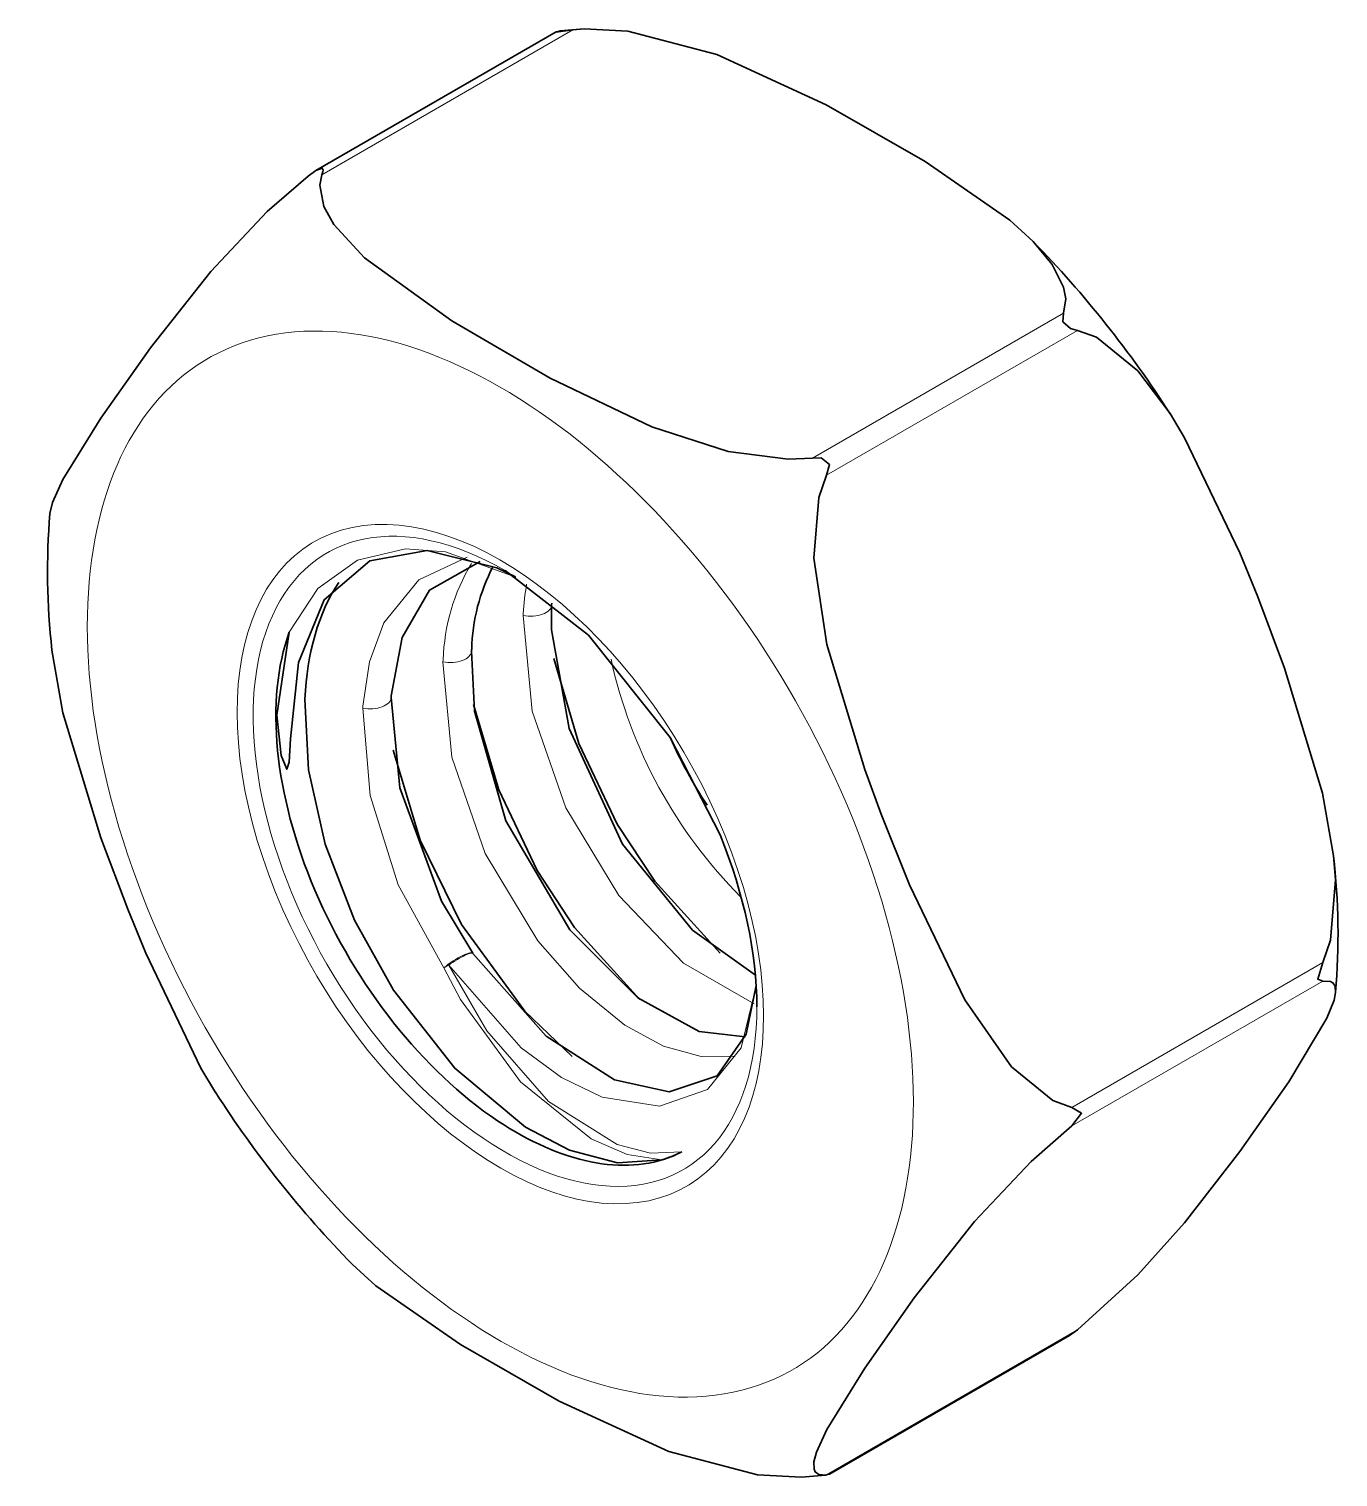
# Model space of a CAD drawing. Extents: x 155 to 1176, y 87 to 946.
# Drawn here: x 1028.54 to 1034.31, y 865.15 to 871.54 of the extents above; entities that cross this region are included whole.
import ezdxf

# ---------------------------------------------------------------- set-up
doc = ezdxf.new("R2010")
doc.units = 0

msp = doc.modelspace()

# ---------------------------------------------------------------- linework, layer by layer
at = {"color": 7, "lineweight": 35, "ltscale": 0.030576}
msp.add_line((1029.8031, 870.9142), (1030.8623, 871.5256), dxfattribs=at)
at = {"color": 7, "lineweight": 13, "ltscale": 0.031949}
msp.add_line((1029.8293, 870.8954), (1030.936, 871.5345), dxfattribs=at)
at = {"color": 7, "lineweight": 35, "ltscale": 0.000325342}
msp.add_line((1030.8623, 871.5256), (1030.8749, 871.529), dxfattribs=at)
at = {"color": 7, "lineweight": 35, "ltscale": 0.000132716}
msp.add_line((1030.8801, 871.5298), (1030.8749, 871.529), dxfattribs=at)
at = {"color": 7, "lineweight": 35, "ltscale": 0.002631}
msp.add_line((1030.8801, 871.5298), (1030.985, 871.5386), dxfattribs=at)
at = {"color": 7, "lineweight": 35, "ltscale": 0.001228}
msp.add_line((1030.985, 871.5386), (1030.936, 871.5345), dxfattribs=at)
at = {"color": 7, "lineweight": 35, "ltscale": 0.001064}
for p, q in [((1029.8031, 870.9142), (1029.7681, 870.89)), ((1033.161, 865.8), (1033.126, 865.7758))]:
    msp.add_line(p, q, dxfattribs=at)
at = {"color": 7, "lineweight": 13, "ltscale": 0.031951}
for p, q in [((1031.993, 869.6462), (1033.0999, 870.2853)), ((1032.0542, 869.5701), (1033.161, 870.2091)), ((1033.1361, 866.7817), (1034.2429, 867.4208)), ((1033.1361, 866.7001), (1034.2429, 867.3391))]:
    msp.add_line(p, q, dxfattribs=at)
at = {"color": 7, "lineweight": 35, "ltscale": 0.000207721}
msp.add_line((1030.8424, 869.006), (1030.842, 868.9977), dxfattribs=at)
at = {"color": 7, "lineweight": 13, "ltscale": 0.000218542}
msp.add_line((1030.7168, 868.9598), (1030.7163, 868.9511), dxfattribs=at)
at = {"color": 7, "lineweight": 35, "ltscale": 0.000209402}
msp.add_line((1030.4889, 868.8019), (1030.4884, 868.7936), dxfattribs=at)
at = {"color": 7, "lineweight": 13, "ltscale": 0.000220065}
for p, q in [((1030.3632, 868.7557), (1030.3627, 868.7469)), ((1030.0096, 868.5516), (1030.0092, 868.5428))]:
    msp.add_line(p, q, dxfattribs=at)
at = {"color": 7, "lineweight": 35, "ltscale": 0.000209246}
msp.add_line((1030.1353, 868.5978), (1030.1349, 868.5895), dxfattribs=at)
at = {"color": 7, "lineweight": 35, "ltscale": 0.001105}
msp.add_line((1031.3755, 866.5669), (1031.4156, 866.5854), dxfattribs=at)
at = {"color": 7, "lineweight": 13, "ltscale": 0.03195}
msp.add_line((1032.0542, 865.161), (1033.161, 865.8), dxfattribs=at)
at = {"color": 7, "lineweight": 35, "ltscale": 0.030574}
msp.add_line((1032.0669, 865.1643), (1033.126, 865.7758), dxfattribs=at)
at = {"color": 7, "lineweight": 35, "ltscale": 0.002634}
msp.add_line((1031.9441, 865.1514), (1032.0491, 865.1603), dxfattribs=at)
at = {"color": 7, "lineweight": 35, "ltscale": 0.000129475}
msp.add_line((1032.0542, 865.161), (1032.0491, 865.1603), dxfattribs=at)
at = {"color": 7, "lineweight": 35, "ltscale": 0.000327904}
msp.add_line((1032.0542, 865.161), (1032.0669, 865.1643), dxfattribs=at)
at = {"color": 7, "lineweight": 35}
for points in [[(1030.936, 871.5345), (1030.8628, 871.5245), (1030.8616, 871.5247), (1030.8623, 871.5256)], [(1032.9652, 870.6011), (1032.8621, 870.6948), (1032.489, 870.9539), (1032.0532, 871.2037), (1031.5702, 871.4264), (1031.1786, 871.5292), (1030.985, 871.5386)], [(1029.8293, 870.8954), (1029.8337, 870.9097), (1029.8348, 870.9161), (1029.8304, 870.9241), (1029.8031, 870.9142)], [(1028.6299, 869.4015), (1028.6414, 869.4504), (1028.6871, 869.5516), (1028.8549, 869.8221), (1029.0735, 870.1318), (1029.3394, 870.4689), (1029.5884, 870.7332), (1029.7681, 870.89)], [(1031.993, 869.6462), (1031.8845, 869.641), (1031.6208, 869.6752), (1031.2837, 869.7834), (1030.835, 869.9989), (1030.4022, 870.2505), (1030.0166, 870.5294), (1029.8822, 870.6765), (1029.8384, 870.7554), (1029.8203, 870.8492), (1029.8293, 870.8954)], [(1033.0999, 870.2853), (1033.1089, 870.3479), (1033.0999, 870.3995), (1033.0498, 870.5002), (1032.9652, 870.6011)], [(1033.0999, 870.2853), (1033.0956, 870.2471), (1033.1299, 870.2173), (1033.161, 870.2091)], [(1033.161, 870.2091), (1033.2446, 870.179), (1033.4277, 870.03), (1033.569, 869.8419)], [(1033.569, 869.8419), (1033.6335, 869.735), (1033.8768, 869.2273), (1033.9556, 869.0338)], [(1031.993, 869.6462), (1032.0309, 869.6472), (1032.0675, 869.6168), (1032.0542, 869.5701)], [(1032.0542, 869.5701), (1032.0204, 869.472), (1031.9988, 869.205), (1032.0552, 868.8237), (1032.2229, 868.2723), (1032.2957, 868.0753)], [(1029.7261, 868.7444), (1029.8397, 869.0211), (1030.0402, 869.1933), (1030.2938, 869.2384), (1030.6001, 869.1614), (1030.6832, 869.1215)], [(1030.5269, 869.1902), (1030.304, 869.0636), (1030.1826, 868.8546), (1030.1353, 868.5978)], [(1030.637, 869.1494), (1031.0043, 868.8641), (1031.3643, 868.4134), (1031.5852, 867.9835)], [(1031.7411, 867.3647), (1031.4634, 867.563), (1031.1541, 867.9424), (1030.9192, 868.4526), (1030.8416, 868.8881), (1030.842, 868.9977)], [(1034.2904, 867.8907), (1034.2419, 868.1671), (1034.0742, 868.7185), (1033.9556, 869.0338)], [(1029.7261, 868.7444), (1029.6914, 868.4072), (1029.6855, 868.3047), (1029.6738, 868.2734), (1029.6492, 868.3333), (1029.63, 868.512), (1029.6853, 868.8777)], [(1028.6387, 868.7993), (1028.6871, 868.5229), (1028.8549, 867.9715), (1028.9735, 867.6562)], [(1031.6953, 867.0937), (1031.4929, 867.1171), (1031.2219, 867.2646), (1030.9222, 867.5646), (1030.6398, 868.046), (1030.5021, 868.53), (1030.4884, 868.7936)], [(1030.8518, 868.7623), (1030.9626, 868.3862), (1031.1318, 868.0314), (1031.2972, 867.7791), (1031.5846, 867.4619)], [(1029.7543, 868.5823), (1029.7705, 868.2705), (1029.8438, 867.9426), (1029.9731, 867.6073), (1030.1448, 867.2986), (1030.4152, 866.9548), (1030.7266, 866.6942)], [(1030.1349, 868.5895), (1030.173, 868.1917), (1030.3567, 867.692), (1030.4946, 867.4616)], [(1030.4983, 868.5582), (1030.6091, 868.1821), (1030.7783, 867.8273), (1030.9436, 867.575), (1031.231, 867.2578)], [(1030.144, 868.3578), (1030.2623, 867.9606), (1030.4451, 867.5884), (1030.7246, 867.2065), (1030.9329, 867.0061)], [(1033.1361, 866.7817), (1033.0525, 866.8119), (1032.8694, 866.9608), (1032.6636, 867.2557), (1032.4203, 867.7635), (1032.2957, 868.0753)], [(1034.2429, 867.4208), (1034.2769, 867.5187), (1034.2983, 867.7859), (1034.2904, 867.8907)], [(1029.3601, 866.8481), (1029.2955, 866.955), (1029.0522, 867.4627), (1028.9735, 867.6562)], [(1030.4949, 867.4612), (1030.8176, 867.0954), (1031.1189, 866.903), (1031.3611, 866.85), (1031.5723, 866.921), (1031.7, 867.1054), (1031.7445, 867.3192)], [(1034.2429, 867.4208), (1034.2202, 867.3478), (1034.2429, 867.3391)], [(1034.2992, 867.2885), (1034.2968, 867.317), (1034.2872, 867.3317), (1034.2765, 867.3378), (1034.2429, 867.3391)], [(1033.161, 865.8), (1033.4277, 866.0432), (1033.6335, 866.2729), (1033.8768, 866.5871), (1034.0925, 866.8951), (1034.261, 867.176), (1034.2926, 867.2553), (1034.2992, 867.2885)], [(1033.1361, 866.7817), (1033.179, 866.7559), (1033.1361, 866.7001)], [(1031.3275, 866.551), (1031.1327, 866.5375), (1030.9207, 866.5925), (1030.7266, 866.6942)], [(1032.0491, 865.1603), (1032.0204, 865.1624), (1032.0048, 865.1743), (1031.9995, 865.1863), (1031.9988, 865.2182), (1032.0095, 865.2605), (1032.0552, 865.3616), (1032.2229, 865.6321), (1032.4415, 865.9419), (1032.7074, 866.279), (1032.9565, 866.5432), (1033.1361, 866.7001)], [(1029.9639, 866.0889), (1030.067, 865.9952), (1030.4402, 865.7361), (1030.8759, 865.4863), (1031.3589, 865.2636), (1031.7505, 865.1608), (1031.9441, 865.1514)]]:
    msp.add_lwpolyline(points, dxfattribs=at)
at = {"color": 7, "lineweight": 13}
for points in [[(1029.6853, 868.8777), (1029.8118, 869.0707), (1029.9863, 869.1951), (1030.1984, 869.2449), (1030.3745, 869.2325), (1030.6838, 869.1212)], [(1030.4695, 869.2084), (1030.2559, 869.1091), (1030.1028, 868.9194), (1030.0389, 868.7476), (1030.0096, 868.5516)], [(1030.7163, 868.9511), (1030.7561, 868.5292), (1030.9044, 868.1025), (1031.1382, 867.7162), (1031.4233, 867.4186), (1031.735, 867.2387)], [(1030.3627, 868.7469), (1030.4022, 868.3267), (1030.5494, 867.9015), (1030.7816, 867.5161), (1030.9648, 867.3077), (1031.1656, 867.1439), (1031.3351, 867.0521), (1031.5009, 867.0056), (1031.6511, 867.0082)], [(1030.0092, 868.5428), (1030.0413, 868.157), (1030.166, 867.7639), (1030.3668, 867.3972)], [(1031.3275, 866.551), (1031.1753, 866.5744), (1031.0161, 866.6426), (1030.7043, 866.894), (1030.4397, 867.2574), (1030.3668, 867.3972)], [(1031.7445, 867.3185), (1031.6779, 867.0438), (1031.53, 866.8609), (1031.3179, 866.7867), (1031.0647, 866.8267), (1030.8854, 866.9142), (1030.708, 867.0452), (1030.3889, 867.4094)], [(1031.4156, 866.5854), (1031.2784, 866.58), (1031.1306, 866.6176), (1030.8289, 866.8084), (1030.5558, 867.1196), (1030.3889, 867.4094)]]:
    msp.add_lwpolyline(points, dxfattribs=at)
at = {"color": 7, "lineweight": 35}
for centre, radius, start, end in [((1029.5551, 867.2719), 4.766, 32.62941, 44.31115), ((1031.7096, 869.147), 3.0903, 175.27683, 186.46138), ((1031.3271, 868.7812), 0.8378, 152.4849, 178.58263), ((1033.3584, 869.3088), 2.1855, 204.2571, 213.11551), ((1031.2195, 867.543), 3.0903, 355.27679, 6.46138), ((1033.374, 869.4181), 4.766, 212.62941, 224.31115), ((1031.2103, 866.9811), 0.4459, 285.24635, 297.43043)]:
    msp.add_arc(centre, radius, start, end, dxfattribs=at)
at = {"color": 7, "lineweight": 13}
for centre, radius, start, end in [((1031.2344, 868.7318), 0.8706, 148.96196, 178.42358), ((1031.838, 868.8951), 1.1231, 170.01824, 176.6951), ((1033.1758, 869.2093), 2.1201, 192.25484, 225.01346)]:
    msp.add_arc(centre, radius, start, end, dxfattribs=at)
for centre, major_axis, ratio, start_param, end_param in [((1030.616, 867.8551), (1.2877, -2.2304), 0.57735, 4.474188368183842, 10.75737367536343), ((1030.616, 867.8551), (0.8207, -1.4215), 0.57735, 4.474188368183833, 10.75737367536342), ((1030.6367, 867.8671), (0.7853, -1.3603), 0.57735, 2.355993, 7.068656), ((1030.7421, 869.0024), (0.0999, -0.0047), 0.539227, 4.476165, 6.284317), ((1030.3885, 868.7982), (0.0999, -0.0047), 0.539227, 4.476165, 6.284317), ((1030.0349, 868.5941), (0.0999, -0.0047), 0.539227, 4.476165, 6.284317), ((1030.4121, 867.405), (0.0824, 0.0566), 0.212246, 6.188932, 8.284519), ((1030.4121, 867.405), (0.0826, 0.0563), 0.169249, 6.189732, 8.021776), ((1030.4121, 867.405), (0.0899, 0.0438), 0.143694, 1.761233, 2.027864)]:
    msp.add_ellipse(centre, major_axis=major_axis, ratio=ratio, start_param=start_param, end_param=end_param, dxfattribs=at)
at = {"color": 7, "lineweight": 35}
for centre, major_axis, ratio, start_param, end_param in [((1030.915, 867.8858), (0.8035, -1.41), 0.595633, 3.434243, 3.898437), ((1030.6868, 867.8959), (0.7499, -1.2991), 0.57735, 3.591198, 5.419307), ((1030.686, 867.8721), (0.7518, -1.3333), 0.561888, 0.783729, 1.343713), ((1030.6868, 867.8959), (0.75, -1.299), 0.57735, 5.419258, 6.204612)]:
    msp.add_ellipse(centre, major_axis=major_axis, ratio=ratio, start_param=start_param, end_param=end_param, dxfattribs=at)

doc.saveas('drawing.dxf')
